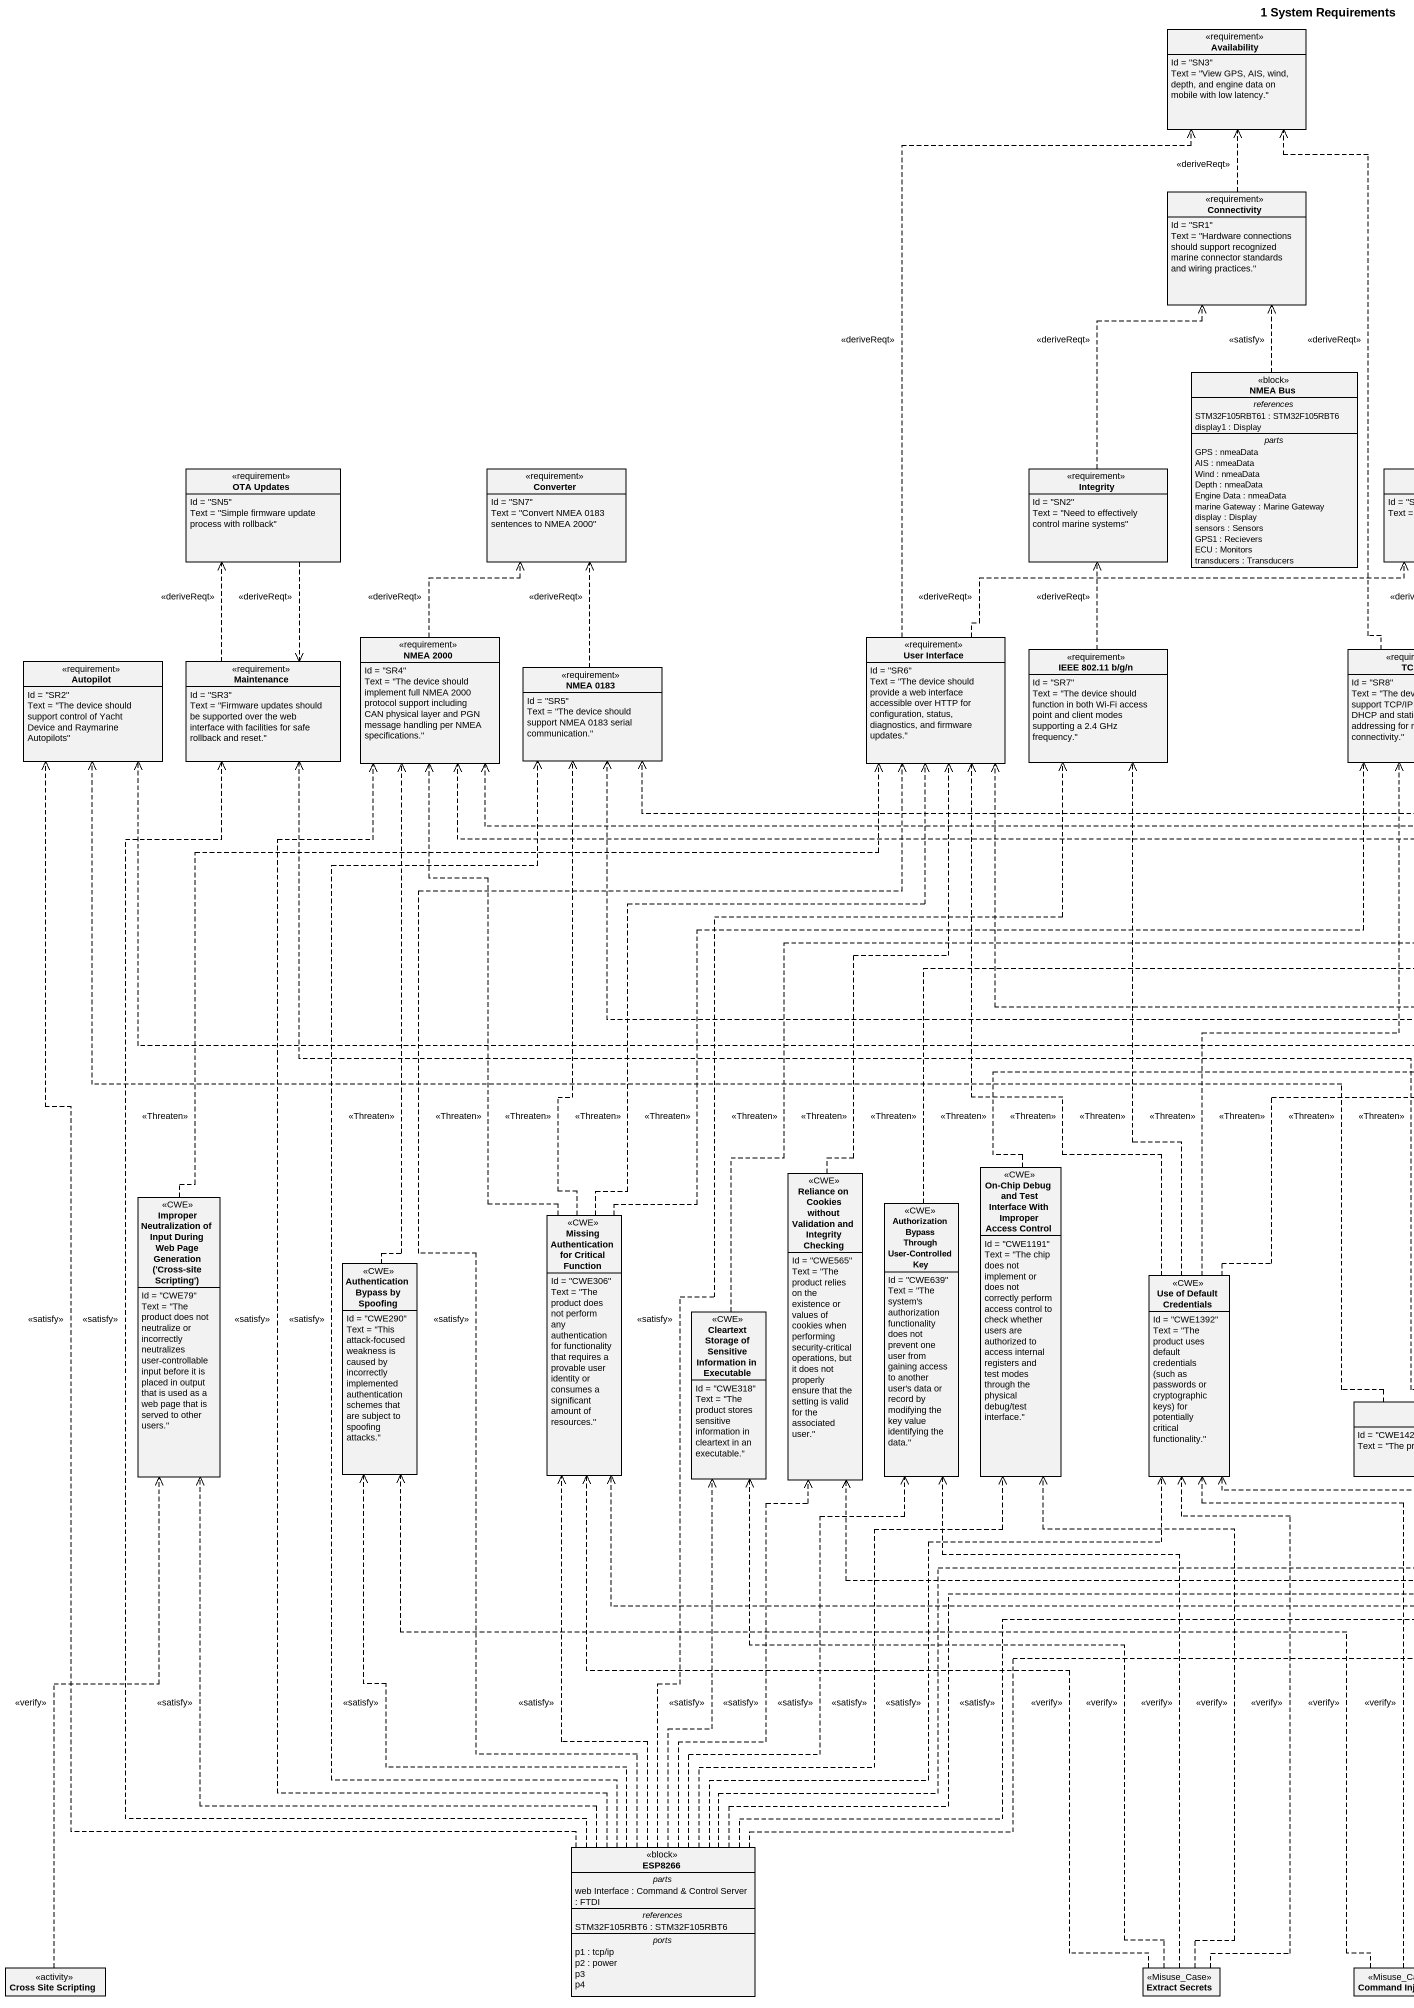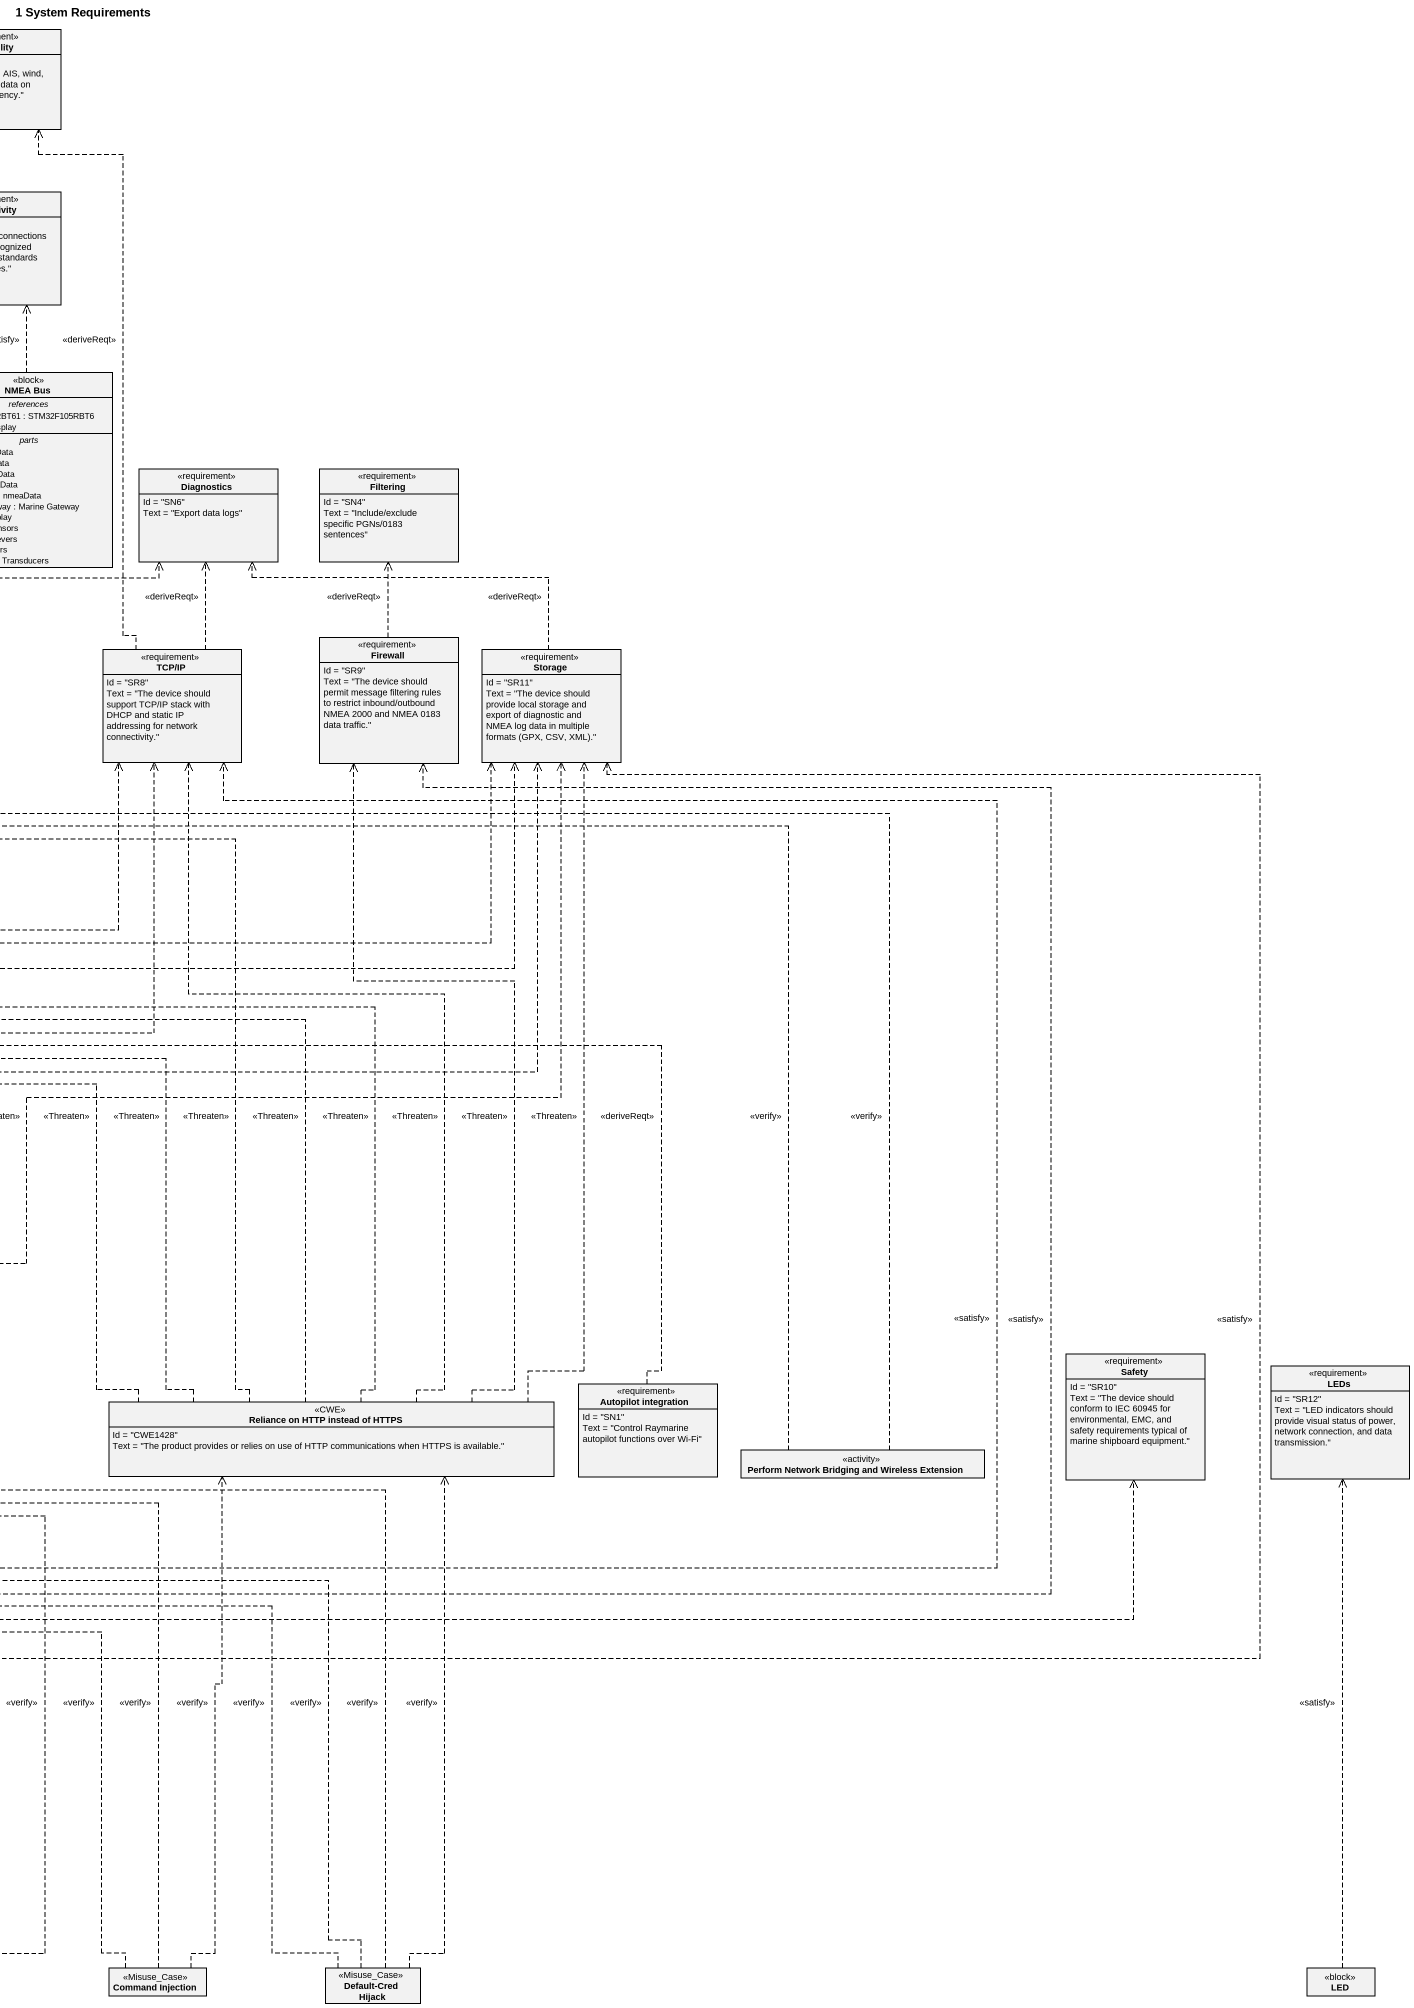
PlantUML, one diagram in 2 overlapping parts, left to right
@startuml
title 1 System Requirements
hide circle
hide empty members
class Availability <<requirement>> {
  Id = "SN3"
  Text = "View GPS, AIS, wind, depth, and engine data on mobile with low latency."
}
class Connectivity <<requirement>> {
  Id = "SR1"
  Text = "Hardware connections should support recognized marine connector standards and wiring practices."
}
class "NMEA Bus" as NMEA_Bus <<block>> {
  -- references --
  STM32F105RBT61 : STM32F105RBT6
  display1 : Display
  -- parts --
  GPS : nmeaData
  AIS : nmeaData
  Wind : nmeaData
  Depth : nmeaData
  Engine Data : nmeaData
  marine Gateway : Marine Gateway
  display : Display
  sensors : Sensors
  GPS1 : Recievers
  ECU : Monitors
  transducers : Transducers
}
class "OTA Updates" as OTA_Updates <<requirement>> {
  Id = "SN5"
  Text = "Simple firmware update process with rollback"
}
class Converter <<requirement>> {
  Id = "SN7"
  Text = "Convert NMEA 0183 sentences to NMEA 2000"
}
class Integrity <<requirement>> {
  Id = "SN2"
  Text = "Need to effectively control marine systems"
}
class Diagnostics <<requirement>> {
  Id = "SN6"
  Text = "Export data logs"
}
class Filtering <<requirement>> {
  Id = "SN4"
  Text = "Include/exclude specific PGNs/0183 sentences"
}
class Autopilot <<requirement>> {
  Id = "SR2"
  Text = "The device should support control of Yacht Device and Raymarine Autopilots"
}
class Maintenance <<requirement>> {
  Id = "SR3"
  Text = "Firmware updates should be supported over the web interface with facilities for safe rollback and reset."
}
class "NMEA 2000" as NMEA_2000 <<requirement>> {
  Id = "SR4"
  Text = "The device should implement full NMEA 2000 protocol support including CAN physical layer and PGN message handling per NMEA specifications."
}
class "User Interface" as User_Interface <<requirement>> {
  Id = "SR6"
  Text = "The device should provide a web interface accessible over HTTP for configuration, status, diagnostics, and firmware updates."
}
class "IEEE 802.11 b/g/n" as IEEE_802_11_b_g_n <<requirement>> {
  Id = "SR7"
  Text = "The device should function in both Wi-Fi access point and client modes supporting a 2.4 GHz frequency."
}
class "TCP/IP" as TCP_IP <<requirement>> {
  Id = "SR8"
  Text = "The device should support TCP/IP stack with DHCP and static IP addressing for network connectivity."
}
class Firewall <<requirement>> {
  Id = "SR9"
  Text = "The device should permit message filtering rules to restrict inbound/outbound NMEA 2000 and NMEA 0183 data traffic."
}
class "Storage" as Storage_ <<requirement>> {
  Id = "SR11"
  {field} Text = "The device should provide local storage and export of diagnostic and NMEA log data in multiple formats (GPX, CSV, XML)."
}
class "NMEA 0183" as NMEA_0183 <<requirement>> {
  Id = "SR5"
  Text = "The device should support NMEA 0183 serial communication."
}
class "On-Chip Debug and Test Interface With Improper Access Control" as On_Chip_Debug_and_Test <<CWE>> {
  Id = "CWE1191"
  Text = "The chip does not implement or does not correctly perform access control to check whether users are authorized to access internal registers and test modes through the physical debug/test interface."
}
class "Improper Neutralization of Input During Web Page Generation ('Cross-site Scripting')" as Improper_Neutralization_of <<CWE>> {
  Id = "CWE79"
  Text = "The product does not neutralize or incorrectly neutralizes user-controllable input before it is placed in output that is used as a web page that is served to other users."
}
class "Reliance on Cookies without Validation and Integrity Checking" as Reliance_on_Cookies_without <<CWE>> {
  Id = "CWE565"
  Text = "The product relies on the existence or values of cookies when performing security-critical operations, but it does not properly ensure that the setting is valid for the associated user."
}
class "Authorization Bypass Through User-Controlled Key" as Authorization_Bypass <<CWE>> {
  Id = "CWE639"
  Text = "The system's authorization functionality does not prevent one user from gaining access to another user's data or record by modifying the key value identifying the data."
}
class "Missing Authentication for Critical Function" as Missing_Authentication_for <<CWE>> {
  Id = "CWE306"
  Text = "The product does not perform any authentication for functionality that requires a provable user identity or consumes a significant amount of resources."
}
class "Authentication Bypass by Spoofing" as Authentication_Bypass_by <<CWE>> {
  Id = "CWE290"
  Text = "This attack-focused weakness is caused by incorrectly implemented authentication schemes that are subject to spoofing attacks."
}
class "Use of Default Credentials" as Use_of_Default_Credentials <<CWE>> {
  Id = "CWE1392"
  {field} Text = "The product uses default credentials (such as passwords or cryptographic keys) for potentially critical functionality."
}
class "Cleartext Storage of Sensitive Information in Executable" as Cleartext_Storage_of <<CWE>> {
  Id = "CWE318"
  Text = "The product stores sensitive information in cleartext in an executable."
}
class Safety <<requirement>> {
  Id = "SR10"
  Text = "The device should conform to IEC 60945 for environmental, EMC, and safety requirements typical of marine shipboard equipment."
}
class "Autopilot integration" as Autopilot_integration <<requirement>> {
  Id = "SN1"
  Text = "Control Raymarine autopilot functions over Wi-Fi"
}
class LEDs <<requirement>> {
  Id = "SR12"
  Text = "LED indicators should provide visual status of power, network connection, and data transmission."
}
class "Reliance on HTTP instead of HTTPS" as Reliance_on_HTTP_instead_of <<CWE>> {
  Id = "CWE1428"
  Text = "The product provides or relies on use of HTTP communications when HTTPS is available."
}
class "Perform Network Bridging and Wireless Extension" as Perform_Network_Bridging <<activity>>
class ESP8266 <<block>> {
  -- parts --
  web Interface : Command & Control Server
  : FTDI
  -- references --
  STM32F105RBT6 : STM32F105RBT6
  -- ports --
  p1 : tcp/ip
  p2 : power
  p3
  p4
}
class "Cross Site Scripting" as Cross_Site_Scripting <<activity>>
class "Extract Secrets" as Extract_Secrets <<Misuse_Case>>
class "Command Injection" as Command_Injection <<Misuse_Case>>
class "Default-Cred Hijack" as Default_Cred_Hijack <<Misuse_Case>>
class LED <<block>>
Connectivity .up.> Availability : <<deriveReqt>>
NMEA_Bus .up.> Connectivity : <<satisfy>>
OTA_Updates ..> Maintenance : <<deriveReqt>>
Integrity .up.> Connectivity : <<deriveReqt>>
Maintenance .up.> OTA_Updates : <<deriveReqt>>
NMEA_2000 .up.> Converter : <<deriveReqt>>
User_Interface .up.> Availability : <<deriveReqt>>
User_Interface .right.> Diagnostics : <<deriveReqt>>
IEEE_802_11_b_g_n .up.> Integrity : <<deriveReqt>>
TCP_IP .up.> Availability : <<deriveReqt>>
TCP_IP .up.> Diagnostics : <<deriveReqt>>
Firewall .up.> Filtering : <<deriveReqt>>
Storage_ .left.> Diagnostics : <<deriveReqt>>
NMEA_0183 .up.> Converter : <<deriveReqt>>
On_Chip_Debug_and_Test .up.> Storage_ : <<Threaten>>
Improper_Neutralization_of .up.> User_Interface : <<Threaten>>
Reliance_on_Cookies_without .up.> User_Interface : <<Threaten>>
Authorization_Bypass .up.> Storage_ : <<Threaten>>
Missing_Authentication_for .up.> NMEA_2000 : <<Threaten>>
Missing_Authentication_for .up.> User_Interface : <<Threaten>>
Missing_Authentication_for .up.> TCP_IP : <<Threaten>>
Missing_Authentication_for .up.> NMEA_0183 : <<Threaten>>
Authentication_Bypass_by .up.> NMEA_2000 : <<Threaten>>
Use_of_Default_Credentials .up.> User_Interface : <<Threaten>>
Use_of_Default_Credentials .up.> IEEE_802_11_b_g_n : <<Threaten>>
Use_of_Default_Credentials .up.> TCP_IP : <<Threaten>>
Use_of_Default_Credentials .up.> Storage_ : <<Threaten>>
Cleartext_Storage_of .up.> Storage_ : <<Threaten>>
Autopilot_integration .left.> Autopilot : <<deriveReqt>>
Reliance_on_HTTP_instead_of .left.> Autopilot : <<Threaten>>
Reliance_on_HTTP_instead_of .left.> Maintenance : <<Threaten>>
Reliance_on_HTTP_instead_of .up.> NMEA_2000 : <<Threaten>>
Reliance_on_HTTP_instead_of .up.> User_Interface : <<Threaten>>
Reliance_on_HTTP_instead_of .up.> TCP_IP : <<Threaten>>
Reliance_on_HTTP_instead_of .up.> Firewall : <<Threaten>>
Reliance_on_HTTP_instead_of .up.> Storage_ : <<Threaten>>
Reliance_on_HTTP_instead_of .up.> NMEA_0183 : <<Threaten>>
Perform_Network_Bridging .left.> NMEA_2000 : <<verify>>
Perform_Network_Bridging .left.> NMEA_0183 : <<verify>>
ESP8266 .up.> Autopilot : <<satisfy>>
ESP8266 .up.> Maintenance : <<satisfy>>
ESP8266 .up.> NMEA_2000 : <<satisfy>>
ESP8266 .up.> User_Interface : <<satisfy>>
ESP8266 .up.> IEEE_802_11_b_g_n : <<satisfy>>
ESP8266 .up.> TCP_IP : <<satisfy>>
ESP8266 .up.> Firewall : <<satisfy>>
ESP8266 .up.> Storage_ : <<satisfy>>
ESP8266 .up.> NMEA_0183 : <<satisfy>>
ESP8266 .up.> On_Chip_Debug_and_Test : <<satisfy>>
ESP8266 .up.> Improper_Neutralization_of : <<satisfy>>
ESP8266 .up.> Reliance_on_Cookies_without : <<satisfy>>
ESP8266 .up.> Authorization_Bypass : <<satisfy>>
ESP8266 .up.> Missing_Authentication_for : <<satisfy>>
ESP8266 .up.> Authentication_Bypass_by : <<satisfy>>
ESP8266 .up.> Use_of_Default_Credentials : <<satisfy>>
ESP8266 .up.> Cleartext_Storage_of : <<satisfy>>
ESP8266 .right.> Safety : <<satisfy>>
Cross_Site_Scripting .up.> Improper_Neutralization_of : <<verify>>
Extract_Secrets .up.> On_Chip_Debug_and_Test : <<verify>>
Extract_Secrets .up.> Authorization_Bypass : <<verify>>
Extract_Secrets .up.> Missing_Authentication_for : <<verify>>
Extract_Secrets .up.> Use_of_Default_Credentials : <<verify>>
Extract_Secrets .up.> Cleartext_Storage_of : <<verify>>
Command_Injection .left.> Authentication_Bypass_by : <<verify>>
Command_Injection .up.> Use_of_Default_Credentials : <<verify>>
Command_Injection .up.> Reliance_on_HTTP_instead_of : <<verify>>
Default_Cred_Hijack .up.> Reliance_on_Cookies_without : <<verify>>
Default_Cred_Hijack .up.> Missing_Authentication_for : <<verify>>
Default_Cred_Hijack .up.> Use_of_Default_Credentials : <<verify>>
Default_Cred_Hijack .up.> Reliance_on_HTTP_instead_of : <<verify>>
LED .up.> LEDs : <<satisfy>>
@enduml
